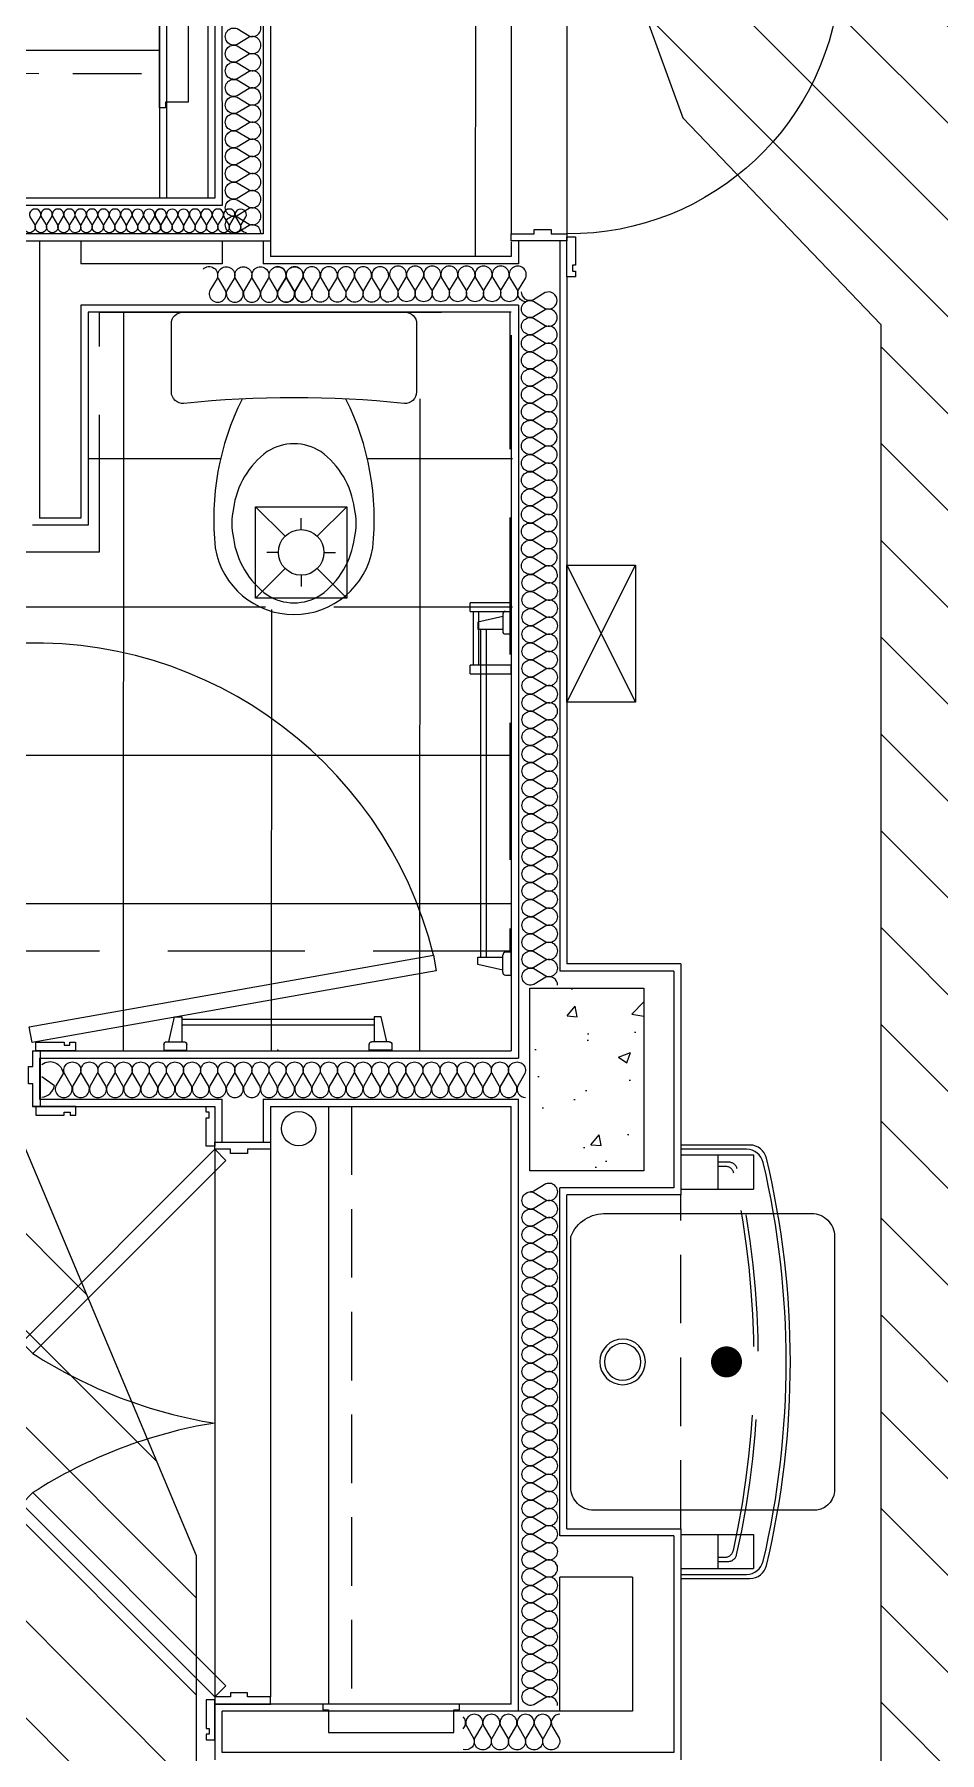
# Model space of a CAD drawing. Header units: inches. Extents: x 1121 to 1607, y 425 to 930.
# Drawn here: x 1400.2 to 1479.5, y 552.2 to 702.8 of the extents above; entities that cross this region are included whole.
import ezdxf

# ---------------------------------------------------------------- set-up
doc = ezdxf.new("R2010")
doc.units = ezdxf.units.IN
doc.header["$LTSCALE"] = 48
doc.header["$MEASUREMENT"] = 0
for name, pattern in [('DASHED2', [0.375, 0.25, -0.125]), ('HIDDEN', [0.375, 0.25, -0.125]), ('HIDDEN2', [0.1875, 0.125, -0.0625])]:
    doc.linetypes.add(name, pattern=pattern)
doc.layers.get('0').update_dxf_attribs({"linetype": 'CONTINUOUS'})
for name, color, linetype in [('A-CLNG-ELEC', 4, 'CONTINUOUS'), ('A-CLNG-SOFFIT', 8, 'HIDDEN2'), ('a-clng-sprnkhd', 1, 'CONTINUOUS'), ('A-DOOR-FULL', 4, 'CONTINUOUS'), ('A-FAIR-CLR', 2, 'DASHED2'), ('A-FAIRH-HATCH', 9, 'CONTINUOUS'), ('A-FAIRH-ROUTE', 2, 'CONTINUOUS'), ('A-FLOR-ACCS', 10, 'CONTINUOUS'), ('A-FLOR-CASE', 5, 'CONTINUOUS'), ('A-FLOR-EQPM', 5, 'CONTINUOUS'), ('A-FLOR-PATT', 13, 'CONTINUOUS'), ('A-FLOR-PFIX', 5, 'CONTINUOUS'), ('A-FURN', 13, 'CONTINUOUS'), ('A-HVAC-CLNG', 7, 'CONTINUOUS'), ('A-MLWK', 10, 'CONTINUOUS'), ('A-WALL-GYP', 13, 'CONTINUOUS'), ('A-WALL-HEAD', 6, 'CONTINUOUS'), ('A-WALL-IFULL', 7, 'CONTINUOUS'), ('A-WALL-INSUL', 9, 'CONTINUOUS'), ('A-WALL-JAMB', 8, 'CONTINUOUS'), ('a-wall-patt', 13, 'CONTINUOUS'), ('S-COLS', 2, 'CONTINUOUS')]:
    doc.layers.add(name, color=color, linetype=linetype)

# ---------------------------------------------------------------- blocks, each defined once
blk = doc.blocks.new('TP')
at = {"layer": 'A-FLOR-ACCS'}
for p, q in [((3.61, 6.21), (0, 6.21)), ((0, 6.21), (0, 5.46)), ((3.61, 6.21), (3.61, 5.46)), ((0, 5.46), (3.61, 5.46)), ((2.86, 5.46), (2.86, 0.75)), ((3.36, 0.75), (3.36, 5.46)), ((3.61, 0.75), (0, 0.75)), ((0, 0.75), (0, 0)), ((0, 0), (3.61, 0)), ((3.61, 0.75), (3.61, 0))]:
    blk.add_line(p, q, dxfattribs=at)
blk = doc.blocks.new('H TOILET')
at = {"layer": 'A-FLOR-PFIX', "linetype": 'Continuous'}
blk.add_lwpolyline([(4.55, 7.61, 0.143927), (6.9, 20.66, 0.846244), (-6.9, 20.66, 0.143927), (-4.55, 7.61)], format="xyb", dxfattribs=at)
for points in [[(-2.34, 24.78, 0.206741), (-5.31, 19.79, 0.109016), (-5.31, 17.21, 0.206741), (-2.34, 12.22, 0.142345), (0, 11.53, 0.142345), (2.34, 12.22, 0.206741), (5.31, 17.21, 0.109016), (5.31, 19.79, 0.206741), (2.34, 24.78, 0.142345), (0, 25.47, 0.142345)], [(10.75, 6.99), (10.75, 1, -0.414214), (9.75, 0), (-9.75, 0, -0.414214), (-10.75, 1), (-10.75, 6.99, -0.444237), (-9.65, 7.99, 0.050747), (9.65, 7.99, -0.444237)]]:
    blk.add_lwpolyline(points, format="xyb", close=True, dxfattribs=at)
blk = doc.blocks.new('OTTOMAN')
at = {"layer": 'A-FURN', "linetype": 'Continuous'}
blk.add_lwpolyline([(-1.56, -13), (-21.12, -13, -0.414214), (-23.12, -11), (-23.12, 11, -0.31577), (-20, 13), (-4.98, 13), (-2, 13, -0.414214), (0, 11), (0, -11, -0.405528), (-1.56, -13)], format="xyb", dxfattribs=at)
blk = doc.blocks.new('2-0 WD DR')
at = {"layer": 'A-DOOR-FULL', "color": 4}
blk.add_lwpolyline([(0.62, -4.88), (2, -4.88), (2, -28.88), (0.62, -28.88)], close=True, dxfattribs=at)
at = {"layer": 'A-DOOR-FULL', "color": 3}
blk.add_arc((0.78, -5.06), 23.84, 272.9278, 0.4531, dxfattribs=at)
at = {"layer": 'A-WALL-HEAD'}
for p, q in [((0.62, 0), (24.63, 0)), ((0.62, -4.88), (24.63, -4.88))]:
    blk.add_line(p, q, dxfattribs=at)
at = {"layer": 'A-WALL-JAMB', "color": 8}
for points in [[(0.62, -3.5), (0.62, -4.87), (0, -4.87), (0, 0), (0.62, 0), (0.62, -2), (1, -2), (1, -3.5), (0.62, -3.5)], [(24.62, -3.5), (24.62, -4.87), (25.25, -4.87), (25.25, 0), (24.62, 0), (24.62, -2), (24.25, -2), (24.25, -3.5), (24.62, -3.5)]]:
    blk.add_lwpolyline(points, dxfattribs=at)
for points in [[(-2.13, -5.62), (-2.13, -5.37), (-2.63, -5.37), (-2.63, -5.62), (-2.63, -5.62), (-3.13, -5.62), (-3.13, -4.87), (0.37, -4.87), (0.37, -5.62)], [(27.38, -5.62), (27.38, -5.37), (27.88, -5.37), (27.88, -5.62), (27.88, -5.62), (28.38, -5.62), (28.38, -4.87), (24.88, -4.87), (24.88, -5.62)]]:
    blk.add_lwpolyline(points, close=True, dxfattribs=at)
blk = doc.blocks.new('EXH-FAN')
for p, q in [((-4, 4), (-1.41, 1.41)), ((1.41, 1.41), (4, 4)), ((0, 2), (0, 3)), ((-2, 0), (-3, 0)), ((2, 0), (3, 0)), ((-4, -4), (-1.41, -1.41)), ((1.41, -1.41), (4, -4)), ((0, -2), (0, -3))]:
    blk.add_line(p, q)
blk.add_lwpolyline([(4, 4), (4, -4), (-4, -4), (-4, 4)], close=True)
blk.add_circle((0, 0), 2)
blk = doc.blocks.new('4-0 PR DR')
at = {"layer": 'A-DOOR-FULL'}
for points in [[(0.62, -4.87), (1.6, -3.9), (18.52, -20.83), (17.55, -21.8)], [(48.62, -4.87), (47.65, -3.9), (30.72, -20.83), (31.7, -21.8)]]:
    blk.add_lwpolyline(points, close=True, dxfattribs=at)
at = {"layer": 'A-DOOR-FULL', "color": 3}
for centre, start, end in [((-17.01, 1.9), 327.3954, 350.7553), ((66.26, 1.9), 189.2447, 212.6046)]:
    blk.add_arc(centre, 42.19, start, end, dxfattribs=at)
at = {"layer": 'A-WALL-HEAD'}
for p, q in [((0.62, 0), (48.62, 0)), ((0.62, -4.88), (48.62, -4.87))]:
    blk.add_line(p, q, dxfattribs=at)
at = {"layer": 'A-WALL-JAMB'}
for points in [[(0.62, -3.5), (0.62, -4.87), (0, -4.87), (0, 0), (0.62, 0), (0.62, -2), (1, -2), (1, -3.5), (0.62, -3.5)], [(48.62, -3.5), (48.62, -4.87), (49.25, -4.87), (49.25, 0), (48.62, 0), (48.62, -2), (48.25, -2), (48.25, -3.5), (48.62, -3.5)]]:
    blk.add_lwpolyline(points, dxfattribs=at)
for points in [[(-2.13, -5.62), (-2.13, -5.37), (-2.63, -5.37), (-2.63, -5.62), (-2.63, -5.62), (-3.13, -5.62), (-3.13, -4.87), (0.37, -4.87), (0.37, -5.62)], [(51.38, -5.62), (51.38, -5.37), (51.88, -5.37), (51.88, -5.62), (51.88, -5.62), (52.38, -5.62), (52.38, -4.87), (48.88, -4.87), (48.88, -5.62)]]:
    blk.add_lwpolyline(points, close=True, dxfattribs=at)
blk = doc.blocks.new('6 IN CAN')
at = {"layer": 'A-CLNG-ELEC'}
for radius in [3.75, 3]:
    blk.add_circle((0, 0), radius, dxfattribs=at)
blk = doc.blocks.new('18 TOWEL BAR')
at = {"layer": 'A-FLOR-ACCS'}
for p, q in [((-9.5625, 0.75), (-9.0625, 2.9375)), ((-9.0625, 2.9375), (-8.4375, 2.9375)), ((-8.4375, 2.9375), (-8.4375, 0.75)), ((-8.4375, 2.6875), (8.4375, 2.6875)), ((-8.4375, 2.1875), (8.4375, 2.1875)), ((8.4375, 2.9375), (8.4375, 0.75)), ((9.0625, 2.9375), (8.4375, 2.9375)), ((9.5625, 0.75), (9.0625, 2.9375)), ((-10, 0.5), (-10, 0)), ((-10, 0), (-8, 0)), ((-9.75, 0.75), (-8.25, 0.75)), ((-9.5625, 0.75), (-9.5625, 0.75)), ((-8.4375, 0.75), (-8.4375, 0.75)), ((-8, 0), (-8, 0.5)), ((8, 0), (8, 0.5)), ((10, 0), (8, 0)), ((8.25, 0.75), (8.25, 0.75)), ((9.75, 0.75), (8.25, 0.75)), ((9.75, 0.75), (9.75, 0.75)), ((10, 0.5), (10, 0))]:
    blk.add_line(p, q, dxfattribs=at)
for centre, start, end in [((-9.75, 0.5), 90, 180), ((-8.25, 0.5), 0, 90), ((8.25, 0.5), 90, 180), ((9.75, 0.5), 360, 90)]:
    blk.add_arc(centre, 0.25, start, end, dxfattribs=at)
blk.add_point((0, 0), dxfattribs=at)
blk = doc.blocks.new('30 TOWEL BAR')
at = {"layer": 'A-FLOR-ACCS'}
for p, q in [((0, 0), (2, 0)), ((0, -0.5), (0, 0)), ((2, 0), (2, -0.5)), ((29.875, 0), (29.875, -0.5)), ((31.875, 0), (29.875, 0)), ((31.875, -0.5), (31.875, 0)), ((0.25, -0.75), (0.25, -0.75)), ((0.25, -0.75), (1.75, -0.75)), ((0.4375, -0.75), (0.9375, -2.9375)), ((1.5625, -2.9375), (1.5625, -0.75)), ((1.75, -0.75), (1.75, -0.75)), ((31.625, -0.75), (30.125, -0.75)), ((30.3125, -0.75), (30.3125, -0.75)), ((30.3125, -2.9375), (30.3125, -0.75)), ((31.4375, -0.75), (30.9375, -2.9375)), ((31.4375, -0.75), (31.4375, -0.75)), ((0.9375, -2.9375), (1.5625, -2.9375)), ((30.3125, -2.1875), (1.5625, -2.1875)), ((30.3125, -2.6875), (1.5625, -2.6875)), ((30.9375, -2.9375), (30.3125, -2.9375))]:
    blk.add_line(p, q, dxfattribs=at)
for centre, start, end in [((0.25, -0.5), 180, 270), ((1.75, -0.5), 270, 360), ((30.125, -0.5), 180, 270), ((31.625, -0.5), 270, 0)]:
    blk.add_arc(centre, 0.25, start, end, dxfattribs=at)

msp = doc.modelspace()

# ---------------------------------------------------------------- hatches: boundary and pattern name
at = {"layer": 'A-FAIRH-HATCH'}
h = msp.add_hatch(dxfattribs=at)
h.set_pattern_fill('ANSI31', color=256, scale=48, angle=270, style=0)
h.set_pattern_definition([(315, (-1622.1714, -3.963), (4.242641, 4.242641), [])])
h.paths.add_polyline_path([(1510.37, 688.73), (1490.26, 711.61), (1485.04, 728.73), (1485.04, 759.48), (1555.13, 831.85), (1555.13, 914.7), (1519.13, 914.7), (1519.13, 847), (1449.04, 774.63), (1449.04, 761.05), (1329.37, 761.05), (1329.37, 812.85), (1293.37, 812.85), (1293.37, 761.05), (1278.37, 761.05), (1278.37, 781.23), (1241.12, 832.53), (1199.72, 832.53), (1199.72, 796.53), (1223.52, 796.53), (1242.37, 768.88), (1242.37, 725.05), (1238.64, 660.5), (1219.32, 628.3), (1219.32, 576.75), (1169.6, 576.75), (1169.6, 540.75), (1219.32, 540.75), (1219.16, 483.9), (1211.54, 477.4), (1197.72, 472.89), (1156.92, 472.89), (1156.92, 436.89), (1203.44, 436.89), (1229.49, 445.39), (1248.3, 458.71), (1255.16, 480.72), (1255.16, 618.04), (1274.09, 649.61), (1278.29, 725.05), (1449.04, 725.05), (1449.04, 717.38), (1457.03, 695.47), (1474.37, 677.38), (1474.37, 477.05), (1414.37, 477.05), (1414.37, 569.46), (1399.11, 605.77), (1399.11, 651.05), (1363.1, 651.05), (1363.14, 605.79), (1321.22, 605.79), (1321.22, 569.79), (1376.97, 569.79), (1378.37, 564.64), (1378.37, 491.69), (1321.22, 491.69), (1321.22, 455.69), (1378.37, 455.69), (1378.37, 441.05), (1482.58, 441.05), (1483.73, 438.02), (1522.26, 438.02), (1510.37, 469.2)])
at = {"layer": 'a-wall-patt'}
h = msp.add_hatch(dxfattribs=at)
h.set_pattern_fill('AR-CONC', color=256, scale=1.5, style=0)
h.set_pattern_definition([(50, (1954.574, 217.119), (10.7589, -0.94128), [1.125, -12.375]), (355, (1954.574, 217.119), (-2.08127, 11.28288), [0.9, -9.9]), (100.4514, (1955.47, 217.04), (8.67764, 10.3416), [0.9561, -10.51713]), (46.1842, (1954.574, 220.119), (16.00862, -2.48279), [1.6875, -18.5625]), (96.6356, (1955.908, 219.912), (14.01994, 14.61177), [1.43415, -15.7757]), (351.1842, (1954.574, 220.119), (14.01993, 14.6118), [1.35, -14.85]), (21, (1956.074, 219.369), (8.9536, -6.03928), [1.125, -12.375]), (326, (1956.074, 219.369), (3.64973, 10.87725), [0.9, -9.9]), (71.4514, (1956.82, 218.865), (12.60334, 4.83796), [0.9561, -10.51713]), (37.5, (1954.574, 217.1187), (0.182398, 4.993408), [0, -9.78, 0, -10.05, 0, -9.9375]), (7.5, (1954.574, 217.1187), (3.946043, 5.916176), [0, -5.73, 0, -9.555, 0, -3.7875]), (327.5, (1951.229, 217.1187), (8.007337, -0.338323), [0, -3.75, 0, -11.7, 0, -15.525]), (317.5, (1949.729, 217.119), (8.74779, 1.501575), [0, -4.875, 0, -7.77, 0, -11.025])])
h.paths.add_polyline_path([(1443.6, 619.21), (1453.6, 619.21), (1453.6, 603.21), (1443.6, 603.21)])

# ---------------------------------------------------------------- linework, layer by layer
at = {"layer": 'A-CLNG-SOFFIT'}
msp.add_line((1456.85, 571.84), (1456.85, 601.09), dxfattribs=at)
msp.add_lwpolyline([(1456.85, 571.84), (1456.85, 601.09)], dxfattribs=at)
at = {"layer": 'a-clng-sprnkhd', "const_width": 1.36}
msp.add_lwpolyline([(1460.85, 585.78, -1), (1460.85, 587.14, -1)], format="xyb", close=True, dxfattribs=at)
at = {"layer": 'A-DOOR-FULL'}
msp.add_lwpolyline([(1399.95, 614.46), (1399.71, 615.81), (1435.16, 622.09), (1435.4, 620.74)], close=True, dxfattribs=at)
at = {"layer": 'A-DOOR-FULL', "color": 3}
msp.add_arc((1400.13, 613.35), 36.11, 14.0155, 179.4205, dxfattribs=at)
at = {"layer": 'A-FAIR-CLR'}
msp.add_lwpolyline([(1441.86, 622.45), (1393.86, 622.45), (1393.86, 657.45), (1405.86, 657.45), (1405.86, 678.45), (1441.86, 678.45), (1441.86, 622.45), (1393.86, 622.45)], dxfattribs=at)
at = {"layer": 'A-FAIRH-ROUTE'}
for points in [[(1449.04, 717.38), (1457.03, 695.47)], [(1457.03, 695.47), (1474.37, 677.38), (1474.37, 477.05), (1414.37, 477.05), (1414.37, 569.46), (1399.11, 605.77), (1399.11, 651.05), (1363.1, 651.05), (1363.14, 605.79), (1363.14, 605.79), (1321.22, 605.79), (1321.22, 569.79), (1376.97, 569.79), (1378.37, 564.64), (1378.37, 491.69), (1321.22, 491.69), (1321.22, 455.69), (1378.37, 455.69), (1378.37, 441.05), (1482.58, 441.05)]]:
    msp.add_lwpolyline(points, dxfattribs=at)
at = {"layer": 'A-FLOR-ACCS'}
msp.add_circle((1423.33, 606.9), 1.5, dxfattribs=at)
at = {"layer": 'A-FLOR-CASE'}
for p, q in [((1462.9, 605.46), (1456.85, 605.46)), ((1462.61, 605.09), (1456.85, 605.09)), ((1456.85, 567.84), (1462.61, 567.84)), ((1456.85, 567.47), (1462.9, 567.47))]:
    msp.add_line(p, q, dxfattribs=at)
at = {"layer": 'A-FLOR-CASE', "linetype": 'HIDDEN'}
for p, q in [((1456.85, 604.59), (1463.23, 604.59)), ((1460.1, 604.59), (1460.1, 601.59)), ((1461.05, 603.96), (1460.1, 603.96)), ((1463.23, 604.59), (1463.23, 601.59)), ((1460.76, 603.59), (1460.1, 603.59)), ((1456.85, 601.59), (1463.23, 601.59)), ((1456.85, 571.34), (1463.23, 571.34)), ((1460.1, 571.34), (1460.1, 568.34)), ((1463.23, 571.34), (1463.23, 568.34)), ((1460.1, 569.34), (1460.71, 569.34)), ((1456.85, 568.34), (1463.23, 568.34)), ((1460.1, 568.97), (1461, 568.97))]:
    msp.add_line(p, q, dxfattribs=at)
at = {"layer": 'A-FLOR-CASE'}
for centre, radius, start, end in [((1462.9, 603.96), 1.5, 13.3867, 90), ((1462.61, 603.59), 1.5, 13.0946, 90), ((1389, 586.46), 77.08, 346.9054, 13.0946), ((1389.37, 586.46), 77.08, 346.6133, 13.3867), ((1462.61, 569.34), 1.5, 270, 346.9054), ((1462.9, 568.97), 1.5, 270, 346.6133)]:
    msp.add_arc(centre, radius, start, end, dxfattribs=at)
at = {"layer": 'A-FLOR-CASE', "linetype": 'HIDDEN'}
for centre, radius, start, end in [((1461.05, 603.21), 0.75, 12.5931, 90), ((1460.76, 602.84), 0.75, 12.3048, 90), ((1386.19, 586.57), 77.08, 347.5315, 12.3048), ((1386.56, 586.57), 77.08, 347.243, 12.5931), ((1460.71, 570.09), 0.75, 270, 347.5315), ((1461, 569.72), 0.75, 270, 347.243)]:
    msp.add_arc(centre, radius, start, end, dxfattribs=at)
at = {"layer": 'A-FLOR-EQPM'}
for points in [[(1413.64, 696.85), (1411.64, 696.85), (1411.64, 696.35), (1411.14, 696.35), (1411.14, 708.35), (1411.64, 708.35), (1411.64, 707.85), (1413.64, 707.85)], [(1436.94, 553.97), (1436.94, 555.97), (1437.44, 555.97), (1437.44, 556.47), (1425.44, 556.47), (1425.44, 555.97), (1425.94, 555.97), (1425.94, 553.97)]]:
    msp.add_lwpolyline(points, close=True, dxfattribs=at)
at = {"layer": 'A-FLOR-PATT'}
for p, q in [((1407.97, 678.45), (1407.93, 613.72)), ((1433.96, 670.85), (1433.93, 613.72)), ((1404.86, 665.62), (1416.48, 665.62)), ((1429.35, 665.62), (1442.08, 665.62)), ((1296.67, 652.62), (1420.43, 652.62)), ((1420.95, 652.4), (1420.93, 613.72)), ((1426.4, 652.62), (1442.08, 652.62)), ((1296.67, 639.62), (1441.98, 639.62)), ((1296.67, 626.62), (1441.98, 626.62))]:
    msp.add_line(p, q, dxfattribs=at)
at = {"layer": 'A-HVAC-CLNG'}
for p, q in [((1446.86, 644.27), (1452.86, 656.27)), ((1446.86, 656.27), (1452.86, 644.27))]:
    msp.add_line(p, q, dxfattribs=at)
msp.add_lwpolyline([(1446.86, 644.27), (1446.86, 656.27), (1452.86, 656.27), (1452.86, 644.27)], close=True, dxfattribs=at)
at = {"layer": 'A-MLWK'}
for p, q in [((1438.85, 712.19), (1438.82, 683.29)), ((1349.54, 701.43), (1411.13, 701.42)), ((1425.95, 608.84), (1425.95, 556.47))]:
    msp.add_line(p, q, dxfattribs=at)
at = {"layer": 'A-MLWK', "linetype": 'HIDDEN2'}
for p, q in [((1349.54, 699.43), (1411.19, 699.37)), ((1427.95, 608.84), (1427.95, 556.47))]:
    msp.add_line(p, q, dxfattribs=at)
at = {"layer": 'A-WALL-GYP'}
for p, q in [((1411.12, 712.18), (1411.12, 688.43)), ((1415.98, 712.18), (1415.98, 688.43)), ((1420.85, 712.19), (1420.86, 683.92)), ((1415.98, 688.43), (1349.54, 688.43)), ((1420.86, 684.67), (1349.54, 684.68)), ((1420.86, 683.92), (1420.86, 683.32)), ((1441.98, 684.62), (1441.98, 683.32)), ((1441.98, 683.32), (1420.86, 683.32)), ((1446.85, 681.57), (1446.85, 621.34)), ((1441.98, 678.45), (1404.86, 678.45)), ((1404.86, 678.45), (1404.86, 659.79)), ((1441.98, 676.45), (1441.98, 613.72)), ((1404.86, 659.79), (1399.98, 659.79)), ((1456.85, 621.34), (1446.85, 621.34)), ((1456.85, 621.34), (1456.85, 601.09)), ((1399.98, 613.72), (1441.98, 613.72)), ((1399.98, 608.84), (1415.98, 608.84)), ((1420.85, 608.84), (1441.98, 608.84)), ((1420.85, 608.84), (1420.85, 605.72)), ((1441.98, 556.47), (1441.98, 608.84)), ((1446.85, 571.84), (1446.85, 601.09)), ((1456.85, 571.84), (1456.85, 551.59)), ((1415.98, 556.47), (1415.98, 551.59)), ((1439.13, 556.47), (1416, 556.47)), ((1441.98, 556.47), (1439.1, 556.47))]:
    msp.add_line(p, q, dxfattribs=at)
at = {"layer": 'A-WALL-GYP', "linetype": 'HIDDEN'}
for p, q in [((1456.85, 601.09), (1446.85, 601.09)), ((1446.85, 571.84), (1456.85, 571.84))]:
    msp.add_line(p, q, dxfattribs=at)
at = {"layer": 'A-WALL-IFULL'}
for p, q in [((1416.6, 712.81), (1416.61, 687.81)), ((1420.23, 712.81), (1420.23, 685.31)), ((1411.75, 712.18), (1411.75, 688.43)), ((1415.37, 712.18), (1415.37, 688.43)), ((1416.61, 687.81), (1348.92, 687.81)), ((1420.23, 685.31), (1348.92, 685.31)), ((1400.61, 684.67), (1400.61, 660.41)), ((1404.23, 684.67), (1404.23, 682.7)), ((1416.61, 684.67), (1416.61, 682.7)), ((1420.23, 684.67), (1420.23, 682.7)), ((1442.61, 684.69), (1442.61, 682.7)), ((1446.23, 684.69), (1442.61, 684.69)), ((1446.23, 684.69), (1446.23, 620.71)), ((1416.61, 682.7), (1404.23, 682.7)), ((1442.61, 682.7), (1420.23, 682.7)), ((1442.6, 679.07), (1404.23, 679.07)), ((1404.23, 679.07), (1404.23, 660.41)), ((1442.6, 679.07), (1442.6, 613.09)), ((1404.23, 660.41), (1400.61, 660.41)), ((1456.23, 620.71), (1446.23, 620.71)), ((1456.23, 620.71), (1456.23, 601.71)), ((1400.6, 613.09), (1442.6, 613.09)), ((1400.6, 613.09), (1400.6, 609.47)), ((1400.6, 609.47), (1416.6, 609.47)), ((1416.6, 609.47), (1416.6, 605.72)), ((1420.23, 609.47), (1442.6, 609.47)), ((1420.23, 609.47), (1420.23, 605.72)), ((1442.6, 555.84), (1442.6, 609.47)), ((1416.6, 605.72), (1420.23, 605.72)), ((1446.23, 571.22), (1446.23, 601.71)), ((1456.23, 601.71), (1446.23, 601.71)), ((1456.23, 571.22), (1446.23, 571.22)), ((1456.23, 571.22), (1456.23, 552.22)), ((1446.23, 555.84), (1446.23, 567.59)), ((1452.6, 567.59), (1446.23, 567.59)), ((1452.6, 567.59), (1452.6, 555.84)), ((1416.6, 555.84), (1416.6, 552.22)), ((1416.63, 556.47), (1420.25, 556.47)), ((1439.75, 555.84), (1416.63, 555.84)), ((1452.6, 555.84), (1439.73, 555.84)), ((1456.23, 552.22), (1416.63, 552.22))]:
    msp.add_line(p, q, dxfattribs=at)
at = {"layer": 'A-WALL-INSUL'}
for points in [[(1420.02, 685.36, 0.533342), (1418.99, 686.05), (1417.93, 685.41, -1.490725), (1417.93, 686.8), (1418.99, 686.16, 1.490725), (1418.99, 687.55), (1417.93, 686.91, -1.490725), (1417.93, 688.3), (1418.99, 687.66, 1.490725), (1418.99, 689.05), (1417.93, 688.41, -1.490725), (1417.93, 689.8), (1418.99, 689.16, 1.490725), (1418.99, 690.55), (1417.93, 689.91, -1.490725), (1417.93, 691.3), (1418.99, 690.66, 1.490725), (1418.99, 692.05), (1417.93, 691.41, -1.490725), (1417.93, 692.8), (1418.99, 692.16, 1.490725), (1418.99, 693.55), (1417.93, 692.91, -1.490725), (1417.93, 694.3), (1418.99, 693.66, 1.490725), (1418.99, 695.05), (1417.93, 694.41, -1.490725), (1417.93, 695.8), (1418.99, 695.16, 1.490725), (1418.99, 696.55), (1417.93, 695.91, -1.490725), (1417.93, 697.3), (1418.99, 696.66, 0.533342), (1420.02, 697.36, 0.533342), (1418.99, 698.05), (1417.93, 697.41, -1.490725), (1417.93, 698.8), (1418.99, 698.16, 1.490725), (1418.99, 699.55), (1417.93, 698.91, -1.490725), (1417.93, 700.3), (1418.99, 699.66, 1.490725), (1418.99, 701.05), (1417.93, 700.41, -1.490725), (1417.93, 701.8), (1418.99, 701.16, 1.490725), (1418.99, 702.55), (1417.93, 701.91, -1.490725), (1417.93, 703.3), (1418.99, 702.66, 1.490725), (1418.99, 704.05)], [(1403.73, 685.41, -0.533342), (1403.27, 686.1), (1403.69, 686.8, 1.490725), (1402.76, 686.8), (1403.19, 686.1, -1.490725), (1402.26, 686.1), (1402.69, 686.8, 1.490725), (1401.76, 686.8), (1402.19, 686.1, -1.490725), (1401.26, 686.1), (1401.69, 686.8, 1.490725), (1400.76, 686.8), (1401.19, 686.1, -1.490725), (1400.26, 686.1), (1400.69, 686.8, 1.490725), (1399.76, 686.8), (1400.19, 686.1, -1.490725), (1399.26, 686.1)], [(1411.72, 685.41, -0.533342), (1411.26, 686.1), (1411.69, 686.8, 1.490725), (1410.76, 686.8), (1411.18, 686.1, -1.490725), (1410.26, 686.1), (1410.68, 686.8, 1.490725), (1409.76, 686.8), (1410.18, 686.1, -1.490725), (1409.26, 686.1), (1409.68, 686.8, 1.490725), (1408.76, 686.8), (1409.18, 686.1, -1.490725), (1408.26, 686.1), (1408.68, 686.8, 1.490725), (1407.75, 686.8), (1408.18, 686.1, -1.490725), (1407.25, 686.1), (1407.68, 686.8, 1.490725), (1406.75, 686.8), (1407.18, 686.1, -1.490725), (1406.25, 686.1), (1406.68, 686.8, 1.490725), (1405.75, 686.8), (1406.18, 686.1, -1.490725), (1405.25, 686.1), (1405.68, 686.8, 1.490725), (1404.75, 686.8), (1405.18, 686.1, -1.490725), (1404.25, 686.1), (1404.68, 686.8, 1.490725), (1403.75, 686.8), (1404.18, 686.1, -0.533342), (1403.71, 685.41)], [(1418.75, 685.41, -0.533342), (1418.29, 686.1), (1418.71, 686.8, 1.490725), (1417.79, 686.8), (1418.21, 686.1, -1.490725), (1417.28, 686.1), (1417.71, 686.8, 1.490725), (1416.78, 686.8), (1417.21, 686.1, -1.490725), (1416.28, 686.1), (1416.71, 686.8, 1.490725), (1415.78, 686.8), (1416.21, 686.1, -1.490725), (1415.28, 686.1), (1415.71, 686.8, 1.490725), (1414.78, 686.8), (1415.21, 686.1, -1.490725), (1414.28, 686.1), (1414.71, 686.8, 1.490725), (1413.78, 686.8), (1414.21, 686.1, -1.490725), (1413.28, 686.1), (1413.7, 686.8, 1.490725), (1412.78, 686.8), (1413.2, 686.1, -1.490725), (1412.28, 686.1), (1412.7, 686.8, 1.490725), (1411.78, 686.8), (1412.2, 686.1, -1.490725), (1411.28, 686.1), (1411.7, 686.8, 1.490725), (1410.78, 686.8), (1411.2, 686.1, -0.533342), (1410.74, 685.41)], [(1414.95, 682.23, -0.81947), (1416.17, 681.41), (1415.54, 680.36, 1.490725), (1416.92, 680.36), (1416.29, 681.41, -1.490725), (1417.67, 681.41), (1417.04, 680.36, 1.490725), (1418.42, 680.36), (1417.79, 681.41, -1.490725), (1419.17, 681.41), (1418.54, 680.36, 1.490725), (1419.92, 680.36), (1419.29, 681.41, -1.490725), (1420.67, 681.41), (1420.04, 680.36, 1.490725), (1421.42, 680.36), (1420.79, 681.41, -1.490725), (1422.17, 681.41), (1421.54, 680.36, 1.490725), (1422.92, 680.36), (1422.29, 681.41, -1.490725), (1423.67, 681.41), (1423.04, 680.36, 0.533342), (1423.73, 679.32)], [(1431.23, 679.32, -0.533342), (1430.54, 680.36), (1431.17, 681.41, 1.490725), (1429.79, 681.41), (1430.42, 680.36, -1.490725), (1429.04, 680.36), (1429.67, 681.41, 1.490725), (1428.29, 681.41), (1428.92, 680.36, -1.490725), (1427.54, 680.36), (1428.17, 681.41, 1.490725), (1426.79, 681.41), (1427.42, 680.36, -1.490725), (1426.04, 680.36), (1426.67, 681.41, 1.490725), (1425.29, 681.41), (1425.92, 680.36, -1.490725), (1424.54, 680.36), (1425.17, 681.41, 1.490725), (1423.79, 681.41), (1424.42, 680.36, -1.490725), (1423.04, 680.36), (1423.67, 681.41, 1.490725), (1422.29, 681.41), (1422.92, 680.36, -1.490725), (1421.54, 680.36), (1422.17, 681.41, 0.647936), (1421.23, 682.4, 0.647936)], [(1443.29, 679.36, -0.533342), (1442.6, 680.4), (1443.24, 681.45, 1.490725), (1441.85, 681.45), (1442.49, 680.4, -1.490725), (1441.1, 680.4), (1441.74, 681.45, 1.490725), (1440.35, 681.45), (1440.99, 680.4, -1.490725), (1439.6, 680.4), (1440.24, 681.45, 1.490725), (1438.85, 681.45), (1439.49, 680.4, -1.490725), (1438.1, 680.4), (1438.74, 681.45, 1.490725), (1437.35, 681.45), (1437.99, 680.4, -1.490725), (1436.6, 680.4), (1437.24, 681.45, 1.490725), (1435.85, 681.45), (1436.49, 680.4, -1.490725), (1435.1, 680.4), (1435.74, 681.45, 1.490725), (1434.35, 681.45), (1434.99, 680.4, -1.490725), (1433.6, 680.4), (1434.24, 681.45, 1.490725), (1432.85, 681.45), (1433.49, 680.4, -1.490725), (1432.1, 680.4), (1432.74, 681.45, 1.490725), (1431.35, 681.45), (1431.99, 680.4, -0.533342), (1431.29, 679.36)], [(1446, 679.48, 0.533342), (1444.96, 680.17), (1443.91, 679.53, -0.533342), (1442.87, 680.23, -0.533342)], [(1446, 667.48, 0.533342), (1444.96, 668.17), (1443.91, 667.53, -1.490725), (1443.91, 668.92), (1444.96, 668.28, 1.490725), (1444.96, 669.67), (1443.91, 669.03, -1.490725), (1443.91, 670.42), (1444.96, 669.78, 1.490725), (1444.96, 671.17), (1443.91, 670.53, -1.490725), (1443.91, 671.92), (1444.96, 671.28, 1.490725), (1444.96, 672.67), (1443.91, 672.03, -1.490725), (1443.91, 673.42), (1444.96, 672.78, 1.490725), (1444.96, 674.17), (1443.91, 673.53, -1.490725), (1443.91, 674.92), (1444.96, 674.28, 1.490725), (1444.96, 675.67), (1443.91, 675.03, -1.490725), (1443.91, 676.42), (1444.96, 675.78, 1.490725), (1444.96, 677.17), (1443.91, 676.53, -1.490725), (1443.91, 677.92), (1444.96, 677.28, 1.490725), (1444.96, 678.67), (1443.91, 678.03, -1.490725), (1443.91, 679.42), (1444.96, 678.78, 0.533342), (1446, 679.48)], [(1446, 655.48, 0.533342), (1444.96, 656.17), (1443.91, 655.53, -1.490725), (1443.91, 656.92), (1444.96, 656.28, 1.490725), (1444.96, 657.67), (1443.91, 657.03, -1.490725), (1443.91, 658.42), (1444.96, 657.78, 1.490725), (1444.96, 659.17), (1443.91, 658.53, -1.490725), (1443.91, 659.92), (1444.96, 659.28, 1.490725), (1444.96, 660.67), (1443.91, 660.03, -1.490725), (1443.91, 661.42), (1444.96, 660.78, 1.490725), (1444.96, 662.17), (1443.91, 661.53, -1.490725), (1443.91, 662.92), (1444.96, 662.28, 1.490725), (1444.96, 663.67), (1443.91, 663.03, -1.490725), (1443.91, 664.42), (1444.96, 663.78, 1.490725), (1444.96, 665.17), (1443.91, 664.53, -1.490725), (1443.91, 665.92), (1444.96, 665.28, 1.490725), (1444.96, 666.67), (1443.91, 666.03, -1.490725), (1443.91, 667.42), (1444.96, 666.78, 0.533342), (1446, 667.48)], [(1446.04, 643.48, 0.533342), (1445.01, 644.17), (1443.95, 643.53, -1.490725), (1443.95, 644.92), (1445.01, 644.28, 1.490725), (1445.01, 645.67), (1443.95, 645.03, -1.490725), (1443.95, 646.42), (1445.01, 645.78, 1.490725), (1445.01, 647.17), (1443.95, 646.53, -1.490725), (1443.95, 647.92), (1445.01, 647.28, 1.490725), (1445.01, 648.67), (1443.95, 648.03, -1.490725), (1443.95, 649.42), (1445.01, 648.78, 1.490725), (1445.01, 650.17), (1443.95, 649.53, -1.490725), (1443.95, 650.92), (1445.01, 650.28, 1.490725), (1445.01, 651.67), (1443.95, 651.03, -1.490725), (1443.95, 652.42), (1445.01, 651.78, 1.490725), (1445.01, 653.17), (1443.95, 652.53, -1.490725), (1443.95, 653.92), (1445.01, 653.28, 1.490725), (1445.01, 654.67), (1443.95, 654.03, -1.490725), (1443.95, 655.42), (1445.01, 654.78, 0.533342), (1446.04, 655.48)], [(1446.04, 631.48, 0.533342), (1445.01, 632.17), (1443.95, 631.53, -1.490725), (1443.95, 632.92), (1445.01, 632.28, 1.490725), (1445.01, 633.67), (1443.95, 633.03, -1.490725), (1443.95, 634.42), (1445.01, 633.78, 1.490725), (1445.01, 635.17), (1443.95, 634.53, -1.490725), (1443.95, 635.92), (1445.01, 635.28, 1.490725), (1445.01, 636.67), (1443.95, 636.03, -1.490725), (1443.95, 637.42), (1445.01, 636.78, 1.490725), (1445.01, 638.17), (1443.95, 637.53, -1.490725), (1443.95, 638.92), (1445.01, 638.28, 1.490725), (1445.01, 639.67), (1443.95, 639.03, -1.490725), (1443.95, 640.42), (1445.01, 639.78, 1.490725), (1445.01, 641.17), (1443.95, 640.53, -1.490725), (1443.95, 641.92), (1445.01, 641.28, 1.490725), (1445.01, 642.67), (1443.95, 642.03, -1.490725), (1443.95, 643.42), (1445.01, 642.78, 0.533342), (1446.04, 643.48)], [(1446.04, 619.48, 0.533342), (1445.01, 620.17), (1443.95, 619.53, -1.490725), (1443.95, 620.92), (1445.01, 620.28, 1.490725), (1445.01, 621.67), (1443.95, 621.03, -1.490725), (1443.95, 622.42), (1445.01, 621.78, 1.490725), (1445.01, 623.17), (1443.95, 622.53, -1.490725), (1443.95, 623.92), (1445.01, 623.28, 1.490725), (1445.01, 624.67), (1443.95, 624.03, -1.490725), (1443.95, 625.42), (1445.01, 624.78, 1.490725), (1445.01, 626.17), (1443.95, 625.53, -1.490725), (1443.95, 626.92), (1445.01, 626.28, 1.490725), (1445.01, 627.67), (1443.95, 627.03, -1.490725), (1443.95, 628.42), (1445.01, 627.78, 1.490725), (1445.01, 629.17), (1443.95, 628.53, -1.490725), (1443.95, 629.92), (1445.01, 629.28, 1.490725), (1445.01, 630.67), (1443.95, 630.03, -1.490725), (1443.95, 631.42), (1445.01, 630.78, 0.533342), (1446.04, 631.48)], [(1400.82, 612.53, -0.596346), (1402.67, 611.72), (1402.04, 610.66, 1.490725), (1403.42, 610.66), (1402.79, 611.72, -1.490725), (1404.17, 611.72), (1403.54, 610.66, 1.490725), (1404.92, 610.66), (1404.29, 611.72, -1.490725), (1405.67, 611.72), (1405.04, 610.66, 1.490725), (1406.42, 610.66), (1405.79, 611.72, -1.490725), (1407.17, 611.72), (1406.54, 610.66, 1.490725), (1407.92, 610.66), (1407.29, 611.72, -1.490725), (1408.67, 611.72), (1408.04, 610.66, 1.490725), (1409.42, 610.66), (1408.79, 611.72, -1.490725), (1410.17, 611.72), (1409.54, 610.66, 0.536662), (1410.23, 609.63, 0.533342), (1410.92, 610.66), (1410.29, 611.72, -1.490725), (1411.67, 611.72), (1411.04, 610.66, 1.490725), (1412.42, 610.66), (1411.79, 611.72, -1.490725), (1413.17, 611.72), (1412.54, 610.66, 1.490725), (1413.92, 610.66), (1413.29, 611.72, -1.490725), (1414.67, 611.72), (1414.04, 610.66, 1.490725), (1415.42, 610.66), (1414.79, 611.72, -1.490725), (1416.17, 611.72), (1415.54, 610.66, 1.490725), (1416.92, 610.66), (1416.29, 611.72, -1.490725), (1417.67, 611.72), (1417.04, 610.66, 1.490725), (1418.42, 610.66), (1417.79, 611.72, -1.490725), (1419.17, 611.72), (1418.54, 610.66, 1.490725), (1419.92, 610.66), (1419.29, 611.72, -1.490725), (1420.67, 611.72), (1420.04, 610.66, 1.490725), (1421.42, 610.66), (1420.79, 611.72, -0.539904), (1421.48, 612.75), (1421.48, 612.75, 0.533342), (1421.48, 612.75, -0.533342), (1422.17, 611.72), (1421.54, 610.66, 1.490725), (1422.92, 610.66), (1422.29, 611.72, -1.490725), (1423.67, 611.72), (1423.04, 610.66, 1.490725), (1424.42, 610.66), (1423.79, 611.72, -1.490725), (1425.17, 611.72), (1424.54, 610.66, 1.490725), (1425.92, 610.66), (1425.29, 611.72, -1.490725), (1426.67, 611.72), (1426.04, 610.66, 1.490725), (1427.42, 610.66), (1426.79, 611.72, -1.490725), (1428.17, 611.72), (1427.54, 610.66, 1.490725), (1428.92, 610.66), (1428.29, 611.72, -1.490725), (1429.67, 611.72), (1429.04, 610.66, 1.490725), (1430.42, 610.66), (1429.79, 611.72, -1.490725), (1431.17, 611.72), (1430.54, 610.66, 0.533342), (1431.23, 609.63, 0.533342), (1431.92, 610.66), (1431.29, 611.72, -1.490725), (1432.67, 611.72), (1432.04, 610.66, 1.490725), (1433.42, 610.66), (1432.79, 611.72, -1.490725), (1434.17, 611.72), (1433.54, 610.66, 1.490725), (1434.92, 610.66), (1434.29, 611.72, -1.490725), (1435.67, 611.72), (1435.04, 610.66, 1.490725), (1436.42, 610.66), (1435.79, 611.72, -1.490725), (1437.17, 611.72), (1436.54, 610.66, 1.490725), (1437.92, 610.66), (1437.29, 611.72, -1.490725), (1438.67, 611.72), (1438.04, 610.66, 1.490725), (1439.42, 610.66), (1438.79, 611.72, -1.490725), (1440.17, 611.72), (1439.54, 610.66, 1.490725), (1440.92, 610.66), (1440.29, 611.72, -1.490725), (1441.67, 611.72), (1441.04, 610.66, 1.490725), (1442.42, 610.66), (1441.79, 611.72, -1.490725), (1443.17, 611.72), (1442.54, 610.66, 0.533342), (1443.23, 609.63)], [(1400.82, 609.66, 0.329026), (1401.92, 610.66), (1400.82, 611.45)], [(1446.04, 556.36, 0.533342), (1445.01, 557.05), (1443.95, 556.41, -1.490725), (1443.95, 557.8), (1445.01, 557.16, 1.490725), (1445.01, 558.55), (1443.95, 557.91, -1.490725), (1443.95, 559.3), (1445.01, 558.66, 1.490725), (1445.01, 560.05), (1443.95, 559.41, -1.490725), (1443.95, 560.8), (1445.01, 560.16, 1.490725), (1445.01, 561.55), (1443.95, 560.91, -1.490725), (1443.95, 562.3), (1445.01, 561.66, 1.490725), (1445.01, 563.05), (1443.95, 562.41, -1.490725), (1443.95, 563.8), (1445.01, 563.16, 1.490725), (1445.01, 564.55), (1443.95, 563.91, -1.490725), (1443.95, 565.3), (1445.01, 564.66, 1.490725), (1445.01, 566.05), (1443.95, 565.41, -1.490725), (1443.95, 566.8), (1445.01, 566.16, 1.490725), (1445.01, 567.55), (1443.95, 566.91, -1.490725), (1443.95, 568.3), (1445.01, 567.66, 0.533342), (1446.04, 568.36, 0.533342), (1445.01, 569.05), (1443.95, 568.41, -1.490725), (1443.95, 569.8), (1445.01, 569.16, 1.490725), (1445.01, 570.55), (1443.95, 569.91, -1.490725), (1443.95, 571.3), (1445.01, 570.66, 1.490725), (1445.01, 572.05), (1443.95, 571.41, -1.490725), (1443.95, 572.8), (1445.01, 572.16, 1.490725), (1445.01, 573.55), (1443.95, 572.91, -1.490725), (1443.95, 574.3), (1445.01, 573.66, 1.490725), (1445.01, 575.05), (1443.95, 574.41, -1.490725), (1443.95, 575.8), (1445.01, 575.16, 1.490725), (1445.01, 576.55), (1443.95, 575.91, -1.490725), (1443.95, 577.3), (1445.01, 576.66, 1.490725), (1445.01, 578.05), (1443.95, 577.41, -1.490725), (1443.95, 578.8), (1445.01, 578.16, 1.490725), (1445.01, 579.55), (1443.95, 578.91, -1.490725), (1443.95, 580.3), (1445.01, 579.66, 0.533342), (1446.04, 580.36, 0.533342), (1445.01, 581.05), (1443.95, 580.41, -1.490725), (1443.95, 581.8), (1445.01, 581.16, 1.490725), (1445.01, 582.55), (1443.95, 581.91, -1.490725), (1443.95, 583.3), (1445.01, 582.66, 1.490725), (1445.01, 584.05), (1443.95, 583.41, -1.490725), (1443.95, 584.8), (1445.01, 584.16, 1.490725), (1445.01, 585.55), (1443.95, 584.91, -1.490725), (1443.95, 586.3), (1445.01, 585.66, 1.490725), (1445.01, 587.05), (1443.95, 586.41, -1.490725), (1443.95, 587.8), (1445.01, 587.16, 1.490725), (1445.01, 588.55), (1443.95, 587.91, -1.490725), (1443.95, 589.3), (1445.01, 588.66, 1.490725), (1445.01, 590.05), (1443.95, 589.41, -1.490725), (1443.95, 590.8), (1445.01, 590.16, 1.490725), (1445.01, 591.55), (1443.95, 590.91, -1.490725), (1443.95, 592.3), (1445.01, 591.66, 0.533342), (1446.04, 592.36, 0.533342), (1445.01, 593.05), (1443.95, 592.41, -1.490725), (1443.95, 593.8), (1445.01, 593.16, 1.490725), (1445.01, 594.55), (1443.95, 593.91, -1.490725), (1443.95, 595.3), (1445.01, 594.66, 1.490725), (1445.01, 596.05), (1443.95, 595.41, -1.490725), (1443.95, 596.8), (1445.01, 596.16, 1.490725), (1445.01, 597.55), (1443.95, 596.91, -1.490725), (1443.95, 598.3), (1445.01, 597.66, 1.490725), (1445.01, 599.05), (1443.95, 598.41, -1.490725), (1443.95, 599.8), (1445.01, 599.16, 1.490725), (1445.01, 600.55), (1443.95, 599.91, -1.490725), (1443.95, 601.3), (1445.01, 600.66, 1.490725), (1445.01, 602.05), (1443.95, 601.41, -0.097573), (1443.66, 601.36)], [(1446.23, 555.58, 0.533342), (1445.54, 554.55), (1446.17, 553.49, -1.490725), (1444.79, 553.49), (1445.42, 554.55, 1.490725), (1444.04, 554.55), (1444.67, 553.49, -1.490725), (1443.29, 553.49), (1443.92, 554.55, 1.490725), (1442.54, 554.55), (1443.17, 553.49, -1.490725), (1441.79, 553.49), (1442.42, 554.55, 1.490725), (1441.04, 554.55), (1441.67, 553.49, -1.490725), (1440.29, 553.49), (1440.92, 554.55, 1.490725), (1439.54, 554.55), (1440.17, 553.49, -1.490725), (1438.79, 553.49), (1439.42, 554.55, 1.490725), (1438.04, 554.55), (1438.67, 553.49, -0.627581), (1437.77, 552.48, -0.627581)], [(1437.77, 554.29), (1437.92, 554.55, 0.296647), (1437.77, 555.35, 0.296647)]]:
    msp.add_lwpolyline(points, format="xyb", dxfattribs=at)
at = {"layer": 'A-WALL-JAMB', "color": 8}
msp.add_line((1416, 556.47), (1420.88, 556.47), dxfattribs=at)
at = {"layer": 'A-WALL-JAMB'}
for points in [[(1402.77, 614.47), (1402.77, 614.22), (1403.27, 614.22), (1403.27, 614.47), (1403.27, 614.47), (1403.77, 614.47), (1403.77, 613.72), (1400.27, 613.72), (1400.27, 614.47)], [(1402.78, 608.09), (1402.78, 608.34), (1403.28, 608.34), (1403.28, 608.09), (1403.28, 608.09), (1403.78, 608.09), (1403.78, 608.84), (1400.28, 608.84), (1400.28, 608.09)]]:
    msp.add_lwpolyline(points, close=True, dxfattribs=at)
msp.add_lwpolyline([(1400.02, 612.34), (1400.02, 613.72), (1400.65, 613.72), (1400.65, 608.84), (1400.02, 608.84), (1400.02, 610.84), (1399.65, 610.84), (1399.65, 612.34), (1400.02, 612.34)], dxfattribs=at)
at = {"layer": 'S-COLS'}
msp.add_lwpolyline([(1443.6, 619.21), (1453.6, 619.21), (1453.6, 603.21), (1443.6, 603.21)], close=True, dxfattribs=at)

# ---------------------------------------------------------------- block references
at = {"xscale": -1, "rotation": 90}
msp.add_blockref('2-0 WD DR', (1441.98, 709.94), dxfattribs=at)
at = {"rotation": 270}
msp.add_blockref('4-0 PR DR', (1420.85, 605.72), dxfattribs=at)
at = {"layer": 'A-CLNG-ELEC'}
msp.add_blockref('EXH-FAN', (1423.55, 657.4), dxfattribs=at)
at = {"layer": 'A-CLNG-ELEC', "xscale": -0.5333333333333333, "yscale": 0.5333333333333333, "zscale": 0.5333333333333333, "rotation": 90}
msp.add_blockref('6 IN CAN', (1451.74, 586.46), dxfattribs=at)
at = {"layer": 'A-FLOR-ACCS'}
for name, p, rotation in [('H TOILET', (1422.92, 678.45), 180), ('TP', (1441.98, 652.98), 180), ('30 TOWEL BAR', (1441.98, 652.23), 270)]:
    msp.add_blockref(name, p, dxfattribs=dict(at, rotation=rotation))
at = {"layer": 'A-FLOR-ACCS', "xscale": -1}
msp.add_blockref('18 TOWEL BAR', (1421.51, 613.77), dxfattribs=at)
at = {"layer": 'A-FURN'}
msp.add_blockref('OTTOMAN', (1470.32, 586.46), dxfattribs=at)

doc.saveas('drawing.dxf')
